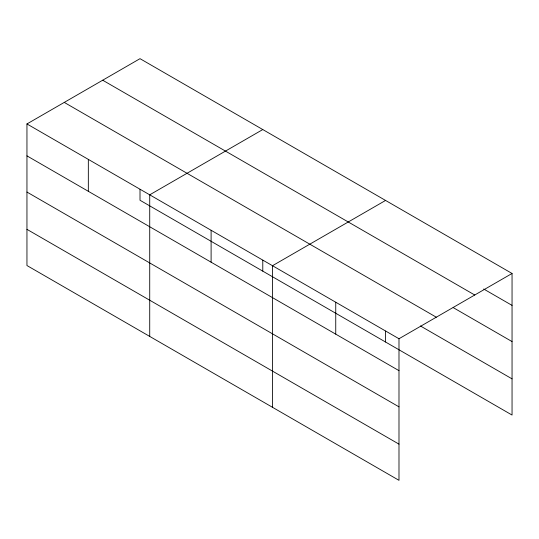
<?xml version="1.0" encoding="UTF-8"?>
<svg xmlns="http://www.w3.org/2000/svg" width="539" height="539" viewBox="0 0 539 539"><rect width="100%" height="100%" fill="white"/><g stroke="black" fill="none" stroke-linecap="round" stroke-linejoin="round"><path stroke-width="0.81" d="M26.95 123.95L398.988 338.741L398.988 480.33L26.95 265.532L26.95 123.95L140.012 58.67L512.05 273.468L512.05 415.05L140.012 200.259L140.012 189.317M262.783 129.555L149.721 194.828L149.721 336.417M385.56 200.441L272.498 265.714L272.498 407.295M398.988 338.741L512.05 273.468M483.699 289.019L512.05 305.384M102.7 80.217L474.738 295.008M453.164 307.58L512.05 341.578M64.262 102.41L436.3 317.202M420.454 325.98L512.05 378.863M26.95 155.865L398.988 370.664M26.95 192.059L398.988 406.851M26.95 229.344L398.988 444.136M385.56 331.081L385.56 342.022M335.743 302.231L335.743 334.146M262.783 260.196L262.783 271.137M211.106 230.274L211.106 262.19M88.335 159.389L88.335 191.305"/></g></svg>
